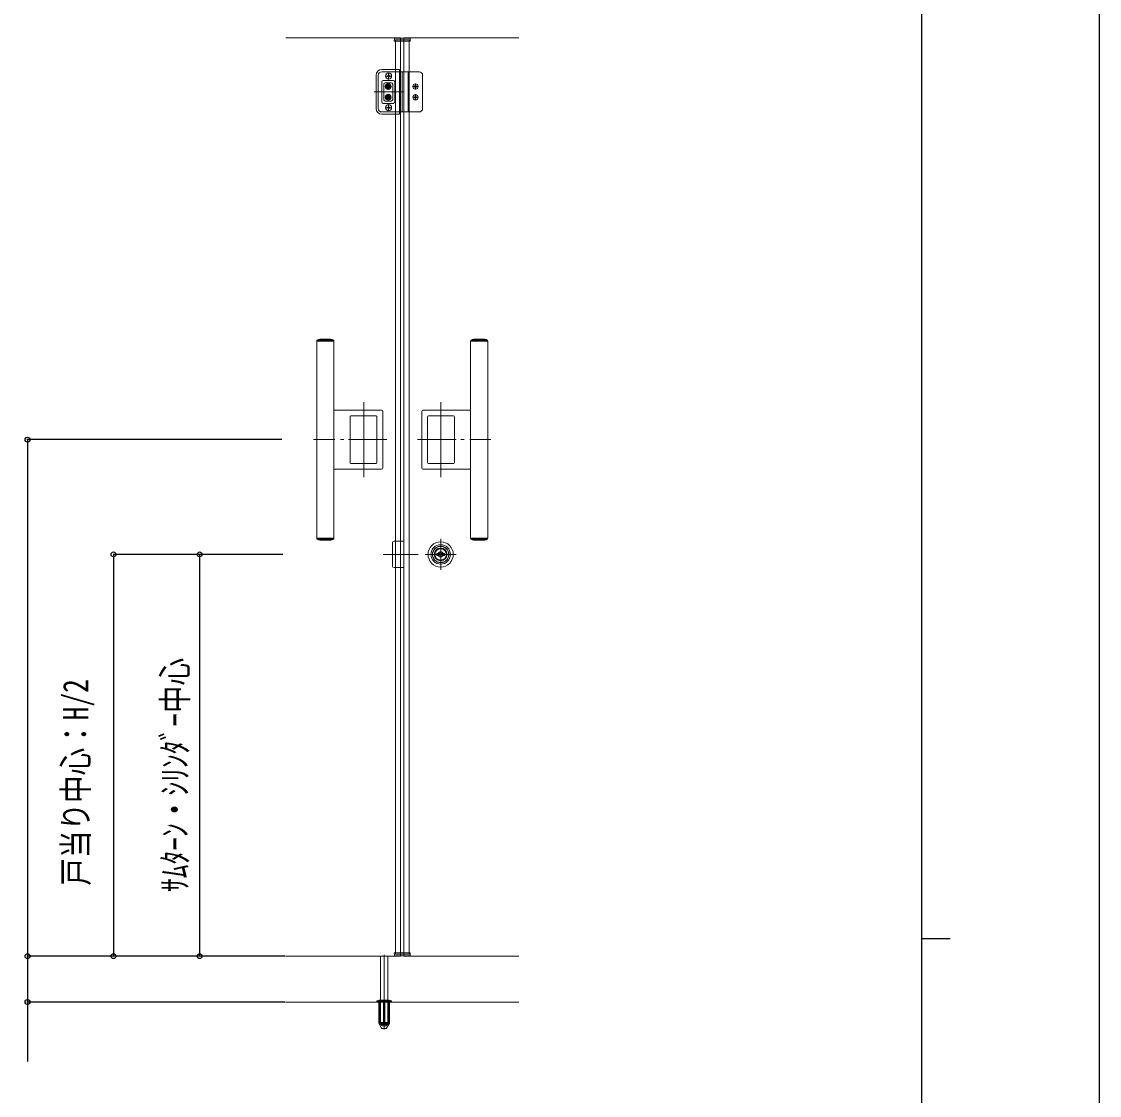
# Model space of a CAD drawing. Units: millimetres, scale not verified. Extents: x -4205 to 4205, y -2970 to 2970.
# Drawn here: x 2327 to 4205, y -148 to 1723 of the extents above; entities that cross this region are included whole.
import ezdxf
from ezdxf.enums import TextEntityAlignment as Align

# ---------------------------------------------------------------- set-up
doc = ezdxf.new("R2010")
doc.units = ezdxf.units.MM
doc.header["$LTSCALE"] = 12
doc.layers.add('0-4_YKK_A1', color=4, linetype='Continuous', lineweight=18)
doc.layers.add('0-5_YKK_D', color=6, linetype='Continuous')
doc.layers.add('0-6_YKK_ZWAK', color=7, linetype='Continuous')
doc.styles.add('ＭＳ ゴシック', font='')
doc.styles.get('ＭＳ ゴシック').set_extended_font_data('MS Gothic')

msp = doc.modelspace()

# ---------------------------------------------------------------- linework, layer by layer
at = {"layer": '0-4_YKK_A1'}
for p, q in [((2976.12, 1689.1), (2976.33, 1693.15)), ((3002.71, 1694.1), (2977.33, 1694.1)), ((2978.02, 1691.1), (3002.02, 1691.1)), ((2978.02, 1691.1), (2978.02, 1689.1)), ((3002.02, 1691.1), (3002.02, 1689.1)), ((3003.92, 1689.1), (3003.71, 1693.15)), ((2976.12, 1689.1), (3003.92, 1689.1)), ((2978.02, 1689.1), (2978.02, 100.1)), ((3002.02, 1689.1), (3002.02, 100.1)), ((2954.39, 1639.6), (2985.02, 1639.6)), ((2985.02, 1635.6), (2954.39, 1635.6)), ((2954.39, 1635.6), (3019.39, 1635.6)), ((2985.02, 1639.6), (2985.02, 1561.6)), ((2986.27, 1635.6), (2986.27, 1565.6)), ((2986.89, 1635.6), (2986.89, 1565.6)), ((2990.02, 1635.6), (2990.02, 1565.6)), ((3000.64, 1635.6), (3000.64, 1565.6)), ((2944.39, 1571.6), (2944.39, 1629.6)), ((2948.14, 1629.35), (2948.14, 1571.85)), ((2948.14, 1629.35), (2948.14, 1571.85)), ((2954.39, 1618.1), (2954.39, 1583.1)), ((2954.39, 1583.1), (2954.39, 1618.1)), ((2954.39, 1618.1), (2954.39, 1583.1)), ((2956.89, 1620.6), (2974.39, 1620.6)), ((2974.39, 1620.6), (2956.89, 1620.6)), ((2974.39, 1620.6), (2956.89, 1620.6)), ((2960.32, 1616.55), (2970.97, 1616.55)), ((2971.96, 1628.1), (2960.58, 1628.1)), ((2969.39, 1628.1), (2963.14, 1628.1)), ((2963.68, 1628.54), (2963.68, 1627.66)), ((2965.21, 1628.54), (2963.68, 1628.54)), ((2965.21, 1627.66), (2963.68, 1627.66)), ((2965.64, 1615.6), (2965.64, 1604.35)), ((2966.71, 1630.69), (2965.83, 1630.69)), ((2965.83, 1630.69), (2965.83, 1629.16)), ((2965.83, 1627.04), (2965.83, 1625.51)), ((2966.71, 1625.51), (2965.83, 1625.51)), ((2966.27, 1622.41), (2966.27, 1633.79)), ((2966.27, 1624.98), (2966.27, 1631.23)), ((2966.71, 1630.69), (2966.71, 1629.16)), ((2966.71, 1627.04), (2966.71, 1625.51)), ((2968.86, 1628.54), (2967.33, 1628.54)), ((2968.86, 1627.66), (2967.33, 1627.66)), ((2968.86, 1628.54), (2968.86, 1627.66)), ((2976.89, 1618.1), (2976.89, 1583.1)), ((2976.89, 1583.1), (2976.89, 1618.1)), ((2976.89, 1583.1), (2976.89, 1618.1)), ((3025.64, 1629.35), (3025.64, 1571.85)), ((2940.9, 1600.6), (2993.51, 1600.6)), ((2957.82, 1587.15), (2957.82, 1614.05)), ((2960.02, 1609.98), (2971.27, 1609.98)), ((2965.64, 1596.85), (2965.64, 1585.6)), ((2966.16, 1608.44), (2966.16, 1607.41)), ((2973.47, 1614.05), (2973.47, 1587.15)), ((3018.46, 1609.98), (3007.83, 1609.98)), ((3007.96, 1609.98), (3018.33, 1609.98)), ((3010.58, 1610.41), (3010.58, 1609.54)), ((3010.58, 1610.41), (3012.08, 1610.41)), ((3010.58, 1609.54), (3012.08, 1609.54)), ((3012.71, 1612.54), (3013.58, 1612.54)), ((3012.71, 1612.54), (3012.71, 1611.04)), ((3012.71, 1608.91), (3012.71, 1607.41)), ((3012.71, 1607.41), (3013.58, 1607.41)), ((3013.14, 1604.66), (3013.14, 1615.29)), ((3013.14, 1604.79), (3013.14, 1615.16)), ((3013.58, 1612.54), (3013.58, 1611.04)), ((3013.58, 1608.91), (3013.58, 1607.41)), ((3014.21, 1610.41), (3015.71, 1610.41)), ((3014.21, 1609.54), (3015.71, 1609.54)), ((3015.71, 1610.41), (3015.71, 1609.54)), ((2974.39, 1580.6), (2956.89, 1580.6)), ((2956.89, 1580.6), (2974.39, 1580.6)), ((2956.89, 1580.6), (2974.39, 1580.6)), ((2960.02, 1591.23), (2971.27, 1591.23)), ((2970.97, 1584.65), (2960.32, 1584.65)), ((2966.16, 1589.69), (2966.16, 1588.66)), ((2966.27, 1567.41), (2966.27, 1578.79)), ((3018.46, 1591.23), (3007.83, 1591.23)), ((3007.96, 1591.23), (3018.33, 1591.23)), ((3010.58, 1591.66), (3010.58, 1590.79)), ((3010.58, 1591.66), (3012.08, 1591.66)), ((3010.58, 1590.79), (3012.08, 1590.79)), ((3012.71, 1593.79), (3013.58, 1593.79)), ((3012.71, 1593.79), (3012.71, 1592.29)), ((3012.71, 1590.16), (3012.71, 1588.66)), ((3012.71, 1588.66), (3013.58, 1588.66)), ((3013.14, 1585.91), (3013.14, 1596.54)), ((3013.14, 1586.04), (3013.14, 1596.41)), ((3013.58, 1593.79), (3013.58, 1592.29)), ((3013.58, 1590.16), (3013.58, 1588.66)), ((3014.21, 1591.66), (3015.71, 1591.66)), ((3014.21, 1590.79), (3015.71, 1590.79)), ((3015.71, 1591.66), (3015.71, 1590.79)), ((2985.02, 1565.6), (2954.39, 1565.6)), ((3019.39, 1565.6), (2954.39, 1565.6)), ((2985.02, 1561.6), (2954.39, 1561.6)), ((2971.96, 1573.1), (2960.58, 1573.1)), ((2969.39, 1573.1), (2963.14, 1573.1)), ((2963.68, 1573.54), (2963.68, 1572.66)), ((2965.21, 1573.54), (2963.68, 1573.54)), ((2965.21, 1572.66), (2963.68, 1572.66)), ((2966.71, 1575.69), (2965.83, 1575.69)), ((2965.83, 1575.69), (2965.83, 1574.16)), ((2965.83, 1572.04), (2965.83, 1570.51)), ((2966.71, 1570.51), (2965.83, 1570.51)), ((2966.27, 1569.98), (2966.27, 1576.23)), ((2966.71, 1575.69), (2966.71, 1574.16)), ((2966.71, 1572.04), (2966.71, 1570.51)), ((2968.86, 1573.54), (2967.33, 1573.54)), ((2968.86, 1572.66), (2967.33, 1572.66)), ((2968.86, 1573.54), (2968.86, 1572.66)), ((2985.02, 1565.6), (2990.02, 1565.6)), ((2841.02, 1166.1), (2841.02, 823.1)), ((2841.02, 1166.1), (2843.02, 1166.1)), ((2841.32, 1166.1), (2841.32, 1167.47)), ((2869.74, 1167.91), (2842.3, 1167.91)), ((2843.02, 1166.1), (2871.02, 1166.1)), ((2846.27, 1169.6), (2865.77, 1169.6)), ((2870.72, 1167.47), (2870.72, 1166.1)), ((2871.02, 1166.1), (2871.02, 823.1)), ((3109.02, 1166.1), (3109.02, 823.1)), ((3137.02, 1166.1), (3109.02, 1166.1)), ((3109.32, 1167.47), (3109.32, 1166.1)), ((3110.3, 1167.91), (3137.74, 1167.91)), ((3133.77, 1169.6), (3114.27, 1169.6)), ((3139.02, 1166.1), (3137.02, 1166.1)), ((3138.72, 1166.1), (3138.72, 1167.47)), ((3139.02, 1166.1), (3139.02, 823.1)), ((2923.02, 1060.06), (2923.02, 929.26)), ((3057.02, 1060.06), (3057.02, 929.26)), ((2954.02, 1046.1), (2871.02, 1046.1)), ((2899.02, 1034.6), (2899.02, 954.6)), ((2900.52, 1036.1), (2944.52, 1036.1)), ((2946.02, 954.6), (2946.02, 1034.6)), ((2956.02, 945.1), (2956.02, 1044.1)), ((3024.02, 945.1), (3024.02, 1044.1)), ((3026.02, 1046.1), (3109.02, 1046.1)), ((3034.02, 954.6), (3034.02, 1034.6)), ((3079.52, 1036.1), (3035.52, 1036.1)), ((3081.02, 1034.6), (3081.02, 954.6)), ((2872.48, 994.6), (2835.52, 994.6)), ((2887.99, 994.6), (2882.25, 994.6)), ((2896.3, 994.6), (2963.13, 994.6)), ((3083.74, 994.6), (3016.91, 994.6)), ((3092.05, 994.6), (3097.79, 994.6)), ((3107.56, 994.6), (3144.52, 994.6)), ((2954.02, 943.1), (2871.02, 943.1)), ((2944.52, 953.1), (2900.52, 953.1)), ((3026.02, 943.1), (3109.02, 943.1)), ((3035.52, 953.1), (3079.52, 953.1)), ((2871.02, 823.1), (2841.02, 823.1)), ((2841.32, 821.73), (2841.32, 823.1)), ((2842.3, 821.29), (2869.74, 821.29)), ((2865.77, 819.6), (2846.27, 819.6)), ((2870.72, 823.1), (2870.72, 821.73)), ((2973.02, 814.63), (2973.02, 774.63)), ((3057.02, 767.6), (3057.02, 821.6)), ((3109.02, 823.1), (3139.02, 823.1)), ((3109.32, 823.1), (3109.32, 821.73)), ((3137.74, 821.29), (3110.3, 821.29)), ((3114.27, 819.6), (3133.77, 819.6)), ((3138.72, 821.73), (3138.72, 823.1)), ((2957.02, 794.63), (3018.02, 794.63)), ((3030.02, 794.6), (3084.02, 794.6)), ((3050.32, 792.95), (3050.32, 796.25)), ((3052.83, 796.25), (3050.32, 796.25)), ((3052.83, 792.95), (3050.32, 792.95)), ((3052.86, 793.66), (3052.86, 795.54)), ((3053.16, 795.84), (3053.81, 795.84)), ((3053.16, 793.36), (3053.81, 793.36)), ((3053.92, 795.88), (3054.11, 796.01)), ((3053.92, 793.32), (3054.11, 793.2)), ((3054.11, 796.01), (3055.17, 796.01)), ((3054.11, 793.2), (3055.17, 793.2)), ((3055.17, 796.01), (3055.27, 795.64)), ((3055.17, 793.2), (3055.33, 793.77)), ((3055.42, 795.64), (3055.27, 795.64)), ((3055.52, 793.92), (3055.71, 793.92)), ((3055.98, 794.73), (3055.7, 795.45)), ((3055.98, 793.57), (3055.9, 793.79)), ((3055.98, 793.57), (3057.13, 793.57)), ((3056.12, 794.64), (3056.35, 794.64)), ((3056.5, 794.76), (3056.61, 795.39)), ((3058.06, 795.64), (3056.91, 795.64)), ((3057.54, 794.44), (3057.43, 793.81)), ((3057.92, 794.56), (3057.69, 794.56)), ((3058.06, 795.64), (3058.14, 795.41)), ((3058.06, 794.47), (3058.34, 793.75)), ((3058.52, 795.28), (3058.33, 795.28)), ((3058.62, 793.57), (3058.77, 793.57)), ((3058.86, 796.01), (3058.71, 795.43)), ((3058.86, 793.2), (3058.77, 793.57)), ((3059.93, 796.01), (3058.86, 796.01)), ((3060.12, 795.88), (3059.93, 796.01)), ((3060.88, 795.84), (3060.23, 795.84)), ((3060.88, 793.36), (3060.23, 793.36)), ((3061.18, 793.66), (3061.18, 795.54)), ((3063.72, 796.25), (3061.21, 796.25)), ((3063.72, 792.95), (3061.21, 792.95)), ((3063.72, 792.95), (3063.72, 796.25)), ((2976.02, 771.63), (2993.02, 771.63)), ((2952.02, 17.6), (2952.02, 94.6)), ((2958.52, 96.6), (2958.52, -33.4)), ((2965.02, 17.6), (2965.02, 94.6)), ((2976.12, 100.1), (3003.92, 100.1)), ((2976.12, 100.1), (2976.33, 96.05)), ((3002.71, 95.1), (2977.33, 95.1)), ((2978.02, 98.1), (2978.02, 100.1)), ((2978.02, 98.1), (3002.02, 98.1)), ((3002.02, 98.1), (3002.02, 100.1)), ((3003.92, 100.1), (3003.71, 96.05)), ((2787.02, 14.6), (3193.02, 14.6)), ((2945.52, 15.44), (2945.52, 14.6)), ((2945.52, 14.6), (2971.52, 14.6)), ((2945.81, 16.14), (2971.23, 16.14)), ((2949.52, 17.6), (2946.18, 16.38)), ((2949.27, 14.6), (2949.27, -22.43)), ((2949.52, 17.6), (2967.52, 17.6)), ((2949.83, 14.6), (2949.83, -23.4)), ((2950.69, 17.6), (2951.19, 17.1)), ((2951.52, -20.46), (2951.19, 17.1)), ((2951.19, 17.1), (2965.85, 17.1)), ((2957.52, 14.6), (2957.52, -23.4)), ((2959.52, 14.6), (2959.52, -23.4)), ((2965.02, 17.6), (2965.02, -21.2)), ((2965.52, -20.46), (2965.85, 17.1)), ((2966.35, 17.6), (2965.85, 17.1)), ((2967.21, 14.6), (2967.21, -23.4)), ((2967.52, 17.6), (2970.86, 16.38)), ((2967.77, 14.6), (2967.77, -22.43)), ((2971.52, 15.44), (2971.52, 14.6)), ((2949.27, -22.43), (2954.16, -30.9)), ((2949.83, -23.4), (2957.52, -23.4)), ((2952.07, -21.52), (2952.07, -21.2)), ((2952.07, -21.52), (2964.97, -21.52)), ((2955.03, -31.4), (2962.01, -31.4)), ((2957.52, -22.43), (2959.52, -22.43)), ((2959.52, -23.4), (2967.21, -23.4)), ((2967.77, -22.43), (2962.88, -30.9)), ((2964.97, -21.2), (2964.97, -21.52))]:
    msp.add_line(p, q, dxfattribs=at)
for points in [[(2787.02, 1694.6), (2987.02, 1694.6), (2987.02, 94.6), (2787.02, 94.6)], [(3193.02, 1694.6), (2993.02, 1694.6), (2993.02, 94.6), (3193.02, 94.6)], [(2964.11, 1609.46), (2963.08, 1609.46), (2963.08, 1610.49), (2964.11, 1610.49)], [(2965.13, 1611.51), (2965.13, 1612.54), (2966.16, 1612.54), (2966.16, 1611.51)], [(2966.16, 1607.41), (2965.13, 1607.41), (2965.13, 1608.44)], [(2967.18, 1610.49), (2968.21, 1610.49), (2968.21, 1609.46), (2967.18, 1609.46)], [(2964.11, 1590.71), (2963.08, 1590.71), (2963.08, 1591.74), (2964.11, 1591.74)], [(2965.13, 1592.76), (2965.13, 1593.79), (2966.16, 1593.79), (2966.16, 1592.76)], [(2966.16, 1588.66), (2965.13, 1588.66), (2965.13, 1589.69)], [(2967.18, 1591.74), (2968.21, 1591.74), (2968.21, 1590.71), (2967.18, 1590.71)], [(2993.02, 771.63), (2993.02, 817.63), (2976.02, 817.63)], [(3060.12, 793.32), (3059.93, 793.2), (3058.86, 793.2)], [(2965.02, -21.2), (2952.02, -21.2), (2952.02, 17.6)]]:
    msp.add_lwpolyline(points, dxfattribs=at)
for centre, radius in [((2966.27, 1628.1), 5.31), ((2965.64, 1609.98), 5.12), ((2965.64, 1609.98), 4.38), ((2965.64, 1609.98), 2.81), ((3013.14, 1609.98), 4.69), ((2965.64, 1591.23), 5.12), ((2966.27, 1573.1), 5.31), ((2965.64, 1591.23), 4.38), ((2965.64, 1591.23), 2.81), ((3013.14, 1591.23), 4.69), ((3057.02, 794.6), 22), ((3057.02, 794.6), 17), ((3057.02, 794.6), 14.4), ((3057.02, 794.6), 14), ((3057.02, 794.6), 11.1), ((3057.02, 794.6), 10.9), ((3057.02, 794.6), 9.9), ((3057.02, 794.6), 4.3)]:
    msp.add_circle(centre, radius, dxfattribs=at)
for centre, radius, start, end in [((2977.33, 1693.1), 1, 90, 177), ((3002.71, 1693.1), 1, 3, 90), ((2954.39, 1629.6), 10, 90, 180), ((2954.39, 1629.35), 6.25, 90, 180), ((2954.39, 1629.35), 6.25, 90, 180), ((2954.39, 1629.35), 6.25, 90, 180), ((3019.39, 1629.35), 6.25, 0, 90), ((2956.89, 1618.1), 2.5, 90, 180), ((2956.89, 1618.1), 2.5, 90, 180), ((2956.89, 1618.1), 2.5, 90, 180), ((2956.89, 1618.1), 2.5, 90, 180), ((2965.21, 1629.16), 0.625, 270, 0), ((2965.21, 1627.04), 0.625, 0, 90), ((2967.33, 1629.16), 0.625, 180, 270), ((2967.33, 1627.04), 0.625, 90, 180), ((2974.39, 1618.1), 2.5, 0, 90), ((2974.39, 1618.1), 2.5, 0, 90), ((2974.39, 1618.1), 2.5, 0, 90), ((2974.39, 1618.1), 2.5, 0, 90), ((2964.11, 1611.51), 1.02, 270, 0), ((2964.11, 1608.44), 1.02, 0, 90), ((2967.18, 1611.51), 1.02, 180, 270), ((2967.18, 1608.44), 1.02, 90, 180), ((3012.08, 1611.04), 0.625, 270, 0), ((3012.08, 1608.91), 0.625, 0, 90), ((3014.21, 1611.04), 0.625, 180, 270), ((3014.21, 1608.91), 0.625, 90, 180), ((2956.89, 1583.1), 2.5, 180, 270), ((2956.89, 1583.1), 2.5, 180, 270), ((2956.89, 1583.1), 2.5, 180, 270), ((2956.89, 1583.1), 2.5, 180, 270), ((2964.11, 1592.76), 1.02, 270, 0), ((2964.11, 1589.69), 1.02, 0, 90), ((2967.18, 1592.76), 1.02, 180, 270), ((2967.18, 1589.69), 1.02, 90, 180), ((2974.39, 1583.1), 2.5, 270, 0), ((2974.39, 1583.1), 2.5, 270, 0), ((2974.39, 1583.1), 2.5, 270, 0), ((2974.39, 1583.1), 2.5, 270, 0), ((3012.08, 1592.29), 0.625, 270, 0), ((3012.08, 1590.16), 0.625, 0, 90), ((3014.21, 1592.29), 0.625, 180, 270), ((3014.21, 1590.16), 0.625, 90, 180), ((2954.39, 1571.6), 10, 180, 270), ((2954.39, 1571.85), 6.25, 180, 270), ((2954.39, 1571.85), 6.25, 180, 270), ((2954.39, 1571.85), 6.25, 180, 270), ((2965.21, 1574.16), 0.625, 270, 0), ((2965.21, 1572.04), 0.625, 0, 90), ((2967.33, 1574.16), 0.625, 180, 270), ((2967.33, 1572.04), 0.625, 90, 180), ((3019.39, 1571.85), 6.25, 270, 0), ((2842.12, 1167.47), 0.8, 110.76843, 180), ((2856.02, 1130.82), 40, 104.21682, 110.76843), ((2846.27, 1169.3), 0.3, 90, 104.21682), ((2846.27, 1169.3), 0.3, 61.29529, 90), ((2856.02, 1187.11), 20, 241.29529, 250.4307), ((2849.42, 1168.54), 0.3, 250.4307, 279.9206), ((2856.02, 1130.82), 38, 80.0794, 99.9206), ((2862.62, 1168.54), 0.3, 260.0794, 289.5693), ((2856.02, 1187.11), 20, 289.5693, 298.70471), ((2865.77, 1169.3), 0.3, 90, 118.70471), ((2865.77, 1169.3), 0.3, 75.78318, 90), ((2856.02, 1130.82), 40, 69.23157, 75.78318), ((2869.92, 1167.47), 0.8, 0, 69.23157), ((3110.12, 1167.47), 0.8, 110.76843, 180), ((3124.02, 1130.82), 40, 104.21682, 110.76843), ((3114.27, 1169.3), 0.3, 90, 104.21682), ((3114.27, 1169.3), 0.3, 61.29529, 90), ((3124.02, 1187.11), 20, 241.29529, 250.4307), ((3117.42, 1168.54), 0.3, 250.4307, 279.9206), ((3124.02, 1130.82), 38, 80.0794, 99.9206), ((3130.62, 1168.54), 0.3, 260.0794, 289.5693), ((3124.02, 1187.11), 20, 289.5693, 298.70471), ((3133.77, 1169.3), 0.3, 90, 118.70471), ((3133.77, 1169.3), 0.3, 75.78318, 90), ((3124.02, 1130.82), 40, 69.23157, 75.78318), ((3137.92, 1167.47), 0.8, 0, 69.23157), ((2900.52, 1034.6), 1.5, 90, 180), ((2900.52, 1034.6), 1.5, 90, 180), ((2944.52, 1034.6), 1.5, 0, 90), ((2944.52, 1034.6), 1.5, 0, 90), ((2954.02, 1044.1), 2, 0, 90), ((3026.02, 1044.1), 2, 90, 180), ((3035.52, 1034.6), 1.5, 90, 180), ((3035.52, 1034.6), 1.5, 90, 180), ((3079.52, 1034.6), 1.5, 0, 90), ((3079.52, 1034.6), 1.5, 0, 90), ((2900.52, 954.6), 1.5, 180, 270), ((2900.52, 954.6), 1.5, 180, 270), ((2944.52, 954.6), 1.5, 270, 0), ((2944.52, 954.6), 1.5, 270, 0), ((2954.02, 945.1), 2, 270, 0), ((3026.02, 945.1), 2, 180, 270), ((3035.52, 954.6), 1.5, 180, 270), ((3035.52, 954.6), 1.5, 180, 270), ((3079.52, 954.6), 1.5, 270, 0), ((3079.52, 954.6), 1.5, 270, 0), ((2842.12, 821.73), 0.8, 180, 249.23157), ((2856.02, 858.38), 40, 249.23157, 255.78318), ((2846.27, 819.9), 0.3, 255.78318, 270), ((2846.27, 819.9), 0.3, 270, 298.70471), ((2856.02, 802.1), 20, 109.5693, 118.70471), ((2849.42, 820.66), 0.3, 80.0794, 109.5693), ((2856.02, 858.38), 38, 260.0794, 279.9206), ((2862.62, 820.66), 0.3, 70.4307, 99.9206), ((2856.02, 802.1), 20, 61.29529, 70.4307), ((2865.77, 819.9), 0.3, 241.29529, 270), ((2865.77, 819.9), 0.3, 270, 284.21682), ((2856.02, 858.38), 40, 284.21682, 290.76843), ((2869.92, 821.73), 0.8, 290.76843, 0), ((2976.02, 814.63), 3, 90, 180), ((3110.12, 821.73), 0.8, 180, 249.23157), ((3124.02, 858.38), 40, 249.23157, 255.78318), ((3114.27, 819.9), 0.3, 255.78318, 270), ((3114.27, 819.9), 0.3, 270, 298.70471), ((3124.02, 802.1), 20, 109.5693, 118.70471), ((3117.42, 820.66), 0.3, 80.0794, 109.5693), ((3124.02, 858.38), 38, 260.0794, 279.9206), ((3130.62, 820.66), 0.3, 70.4307, 99.9206), ((3124.02, 802.1), 20, 61.29529, 70.4307), ((3133.77, 819.9), 0.3, 241.29529, 270), ((3133.77, 819.9), 0.3, 270, 284.21682), ((3124.02, 858.38), 40, 284.21682, 290.76843), ((3137.92, 821.73), 0.8, 290.76843, 0), ((3057.02, 794.6), 5.65, 163.01998, 196.97968), ((3057.02, 794.6), 4.5, 21.51019, 158.48981), ((3057.02, 794.6), 4.5, 201.51019, 338.48981), ((3053.16, 795.54), 0.3, 90, 180), ((3053.16, 793.66), 0.3, 180, 270), ((3053.81, 796.04), 0.2, 270, 305), ((3053.81, 793.16), 0.2, 55, 90), ((3055.52, 793.72), 0.2, 90, 165), ((3055.42, 795.34), 0.3, 22, 90), ((3055.71, 793.72), 0.2, 20, 90), ((3056.12, 794.79), 0.15, 202, 270), ((3056.35, 794.79), 0.15, 270, 350), ((3056.91, 795.34), 0.3, 90, 170), ((3057.13, 793.87), 0.3, 270, 350), ((3057.69, 794.41), 0.15, 90, 170), ((3057.92, 794.41), 0.15, 22, 90), ((3058.33, 795.48), 0.2, 200, 270), ((3058.62, 793.87), 0.3, 202, 270), ((3058.52, 795.48), 0.2, 270, 345), ((3060.23, 796.04), 0.2, 235, 270), ((3060.23, 793.16), 0.2, 90, 125), ((3060.88, 795.54), 0.3, 0, 90), ((3060.88, 793.66), 0.3, 270, 0), ((3057.02, 794.6), 5.65, 343.02032, 16.98002), ((2976.02, 774.63), 3, 180, 270), ((2977.33, 96.1), 1, 183, 270), ((3002.71, 96.1), 1, 270, 357), ((2946.52, 15.44), 1, 110, 180), ((2970.52, 15.44), 1, 0, 70), ((2958.52, -20.4), 7, 180.5, 359.5), ((2958.52, -18.1), 7.3, 207.94179, 270), ((2955.03, -30.4), 1, 210, 270), ((2958.52, -18.1), 7.3, 270, 332.05821), ((2962.01, -30.4), 1, 270, 330)]:
    msp.add_arc(centre, radius, start, end, dxfattribs=at)
for centre, major_axis in [((2960.32, 1614.05), (-1.77, 1.77)), ((2970.97, 1614.05), (1.77, 1.77)), ((2960.32, 1587.15), (-1.77, -1.77)), ((2970.97, 1587.15), (1.77, -1.77))]:
    msp.add_ellipse(centre, major_axis=major_axis, ratio=0.999695, start_param=5.4979394, end_param=7.0684312, dxfattribs=at)
at = {"layer": '0-5_YKK_D'}
for p, q in [((2780.31, 994.6), (2336.02, 994.6)), ((2337.02, 994.6), (2337.02, 94.6)), ((2781.86, 794.6), (2486.02, 794.6)), ((2487.02, 794.6), (2487.02, 94.6)), ((2771.86, 794.6), (2636.02, 794.6)), ((2637.02, 794.6), (2637.02, 94.6)), ((2780.31, 94.6), (2336.02, 94.6)), ((2786.02, 94.6), (2336.02, 94.6)), ((2786.02, 94.6), (2486.02, 94.6)), ((2786.02, 94.6), (2636.02, 94.6)), ((2786.02, 14.6), (2336.02, 14.6))]:
    msp.add_line(p, q, dxfattribs=at)
msp.add_lwpolyline([(2337.02, 94.6), (2337.02, 14.6), (2337.02, -88.8)], dxfattribs=at)
for centre in [(2337.02, 994.6), (2487.02, 794.6), (2637.02, 794.6), (2337.02, 94.6), (2487.02, 94.6), (2637.02, 94.6), (2337.02, 14.6)]:
    msp.add_circle(centre, 4.25, dxfattribs=at)
at = {"layer": '0-6_YKK_ZWAK'}
for p, q in [((3895.02, 2775), (3895.02, -2525)), ((3895.02, 125), (3945.02, 125))]:
    msp.add_line(p, q, dxfattribs=at)
msp.add_lwpolyline([(-4205, -2970), (4205, -2970), (4205, 2970), (-4205, 2970)], close=True, dxfattribs=at)

# ---------------------------------------------------------------- texts
at = {"layer": '0-5_YKK_D', "style": 'ＭＳ ゴシック', "width": 0.8}
for s, p in [('ｻﾑﾀｰﾝ・ｼﾘﾝﾀﾞｰ中心', (2629.02, 206.2)), ('戸当り中心：H/2', (2456.02, 217.4))]:
    msp.add_text(s, height=43.99, rotation=90, dxfattribs=at).set_placement(p, align=Align.BOTTOM_LEFT)

doc.saveas('drawing.dxf')
